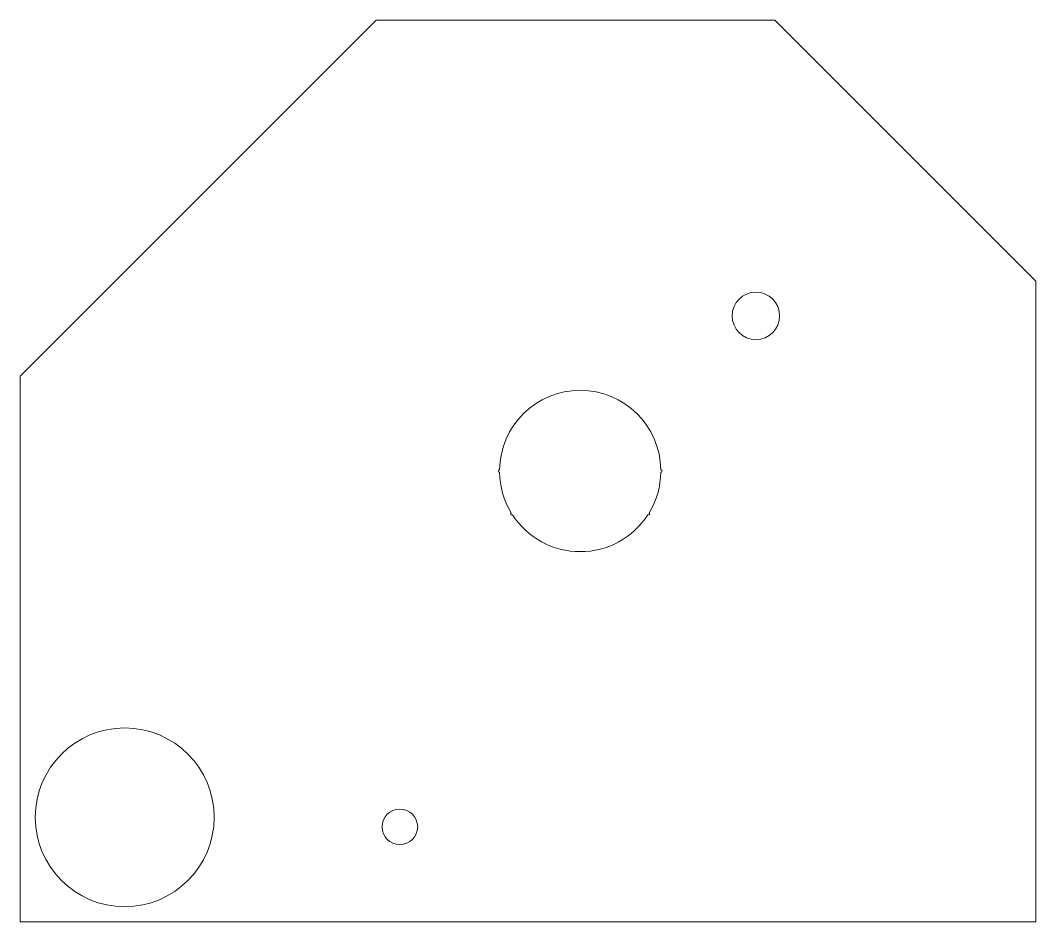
# Model space of a CAD drawing. Header units: millimetres. Extents: x 0 to 2140, y 0 to 1900.
import ezdxf

# ---------------------------------------------------------------- set-up
doc = ezdxf.new("R2010")
doc.units = ezdxf.units.MM
doc.layers.add('IV_INTERIOR_PROFILES', color=7, linetype='Continuous', lineweight=5)
doc.layers.add('IV_OUTER_PROFILE', color=7, linetype='Continuous', lineweight=5)

msp = doc.modelspace()

# ---------------------------------------------------------------- linework, layer by layer
at = {"layer": 'IV_INTERIOR_PROFILES'}
for centre, radius in [((1550.3, 1277), 50), ((220, 220), 188.5), ((800, 200), 37.5)]:
    msp.add_circle(centre, radius, dxfattribs=at)
for centre, radius, start, end in [((1180, 950), 170, 0.8426, 179.1574), ((1010, 950), 2.5, 89.5787, 270.4213), ((1180, 950), 170, 180.8426, 211.1231), ((1180, 950), 170, 328.8769, 359.1574), ((1350, 950), 2.5, 269.5787, 90.4213), ((1035.8, 860), 2.5, 121.5444, 302.387), ((1180, 950), 170, 212.8083, 327.1917), ((1324.2, 860), 2.5, 237.613, 58.4556)]:
    msp.add_arc(centre, radius, start, end, dxfattribs=at)
at = {"layer": 'IV_OUTER_PROFILE'}
for p, q in [((750, 1900), (0, 1150)), ((1590, 1900), (750, 1900)), ((2140, 1350), (1590, 1900)), ((2140, 0), (2140, 1350)), ((0, 1150), (0, 0)), ((0, 0), (2140, 0))]:
    msp.add_line(p, q, dxfattribs=at)

doc.saveas('drawing.dxf')
